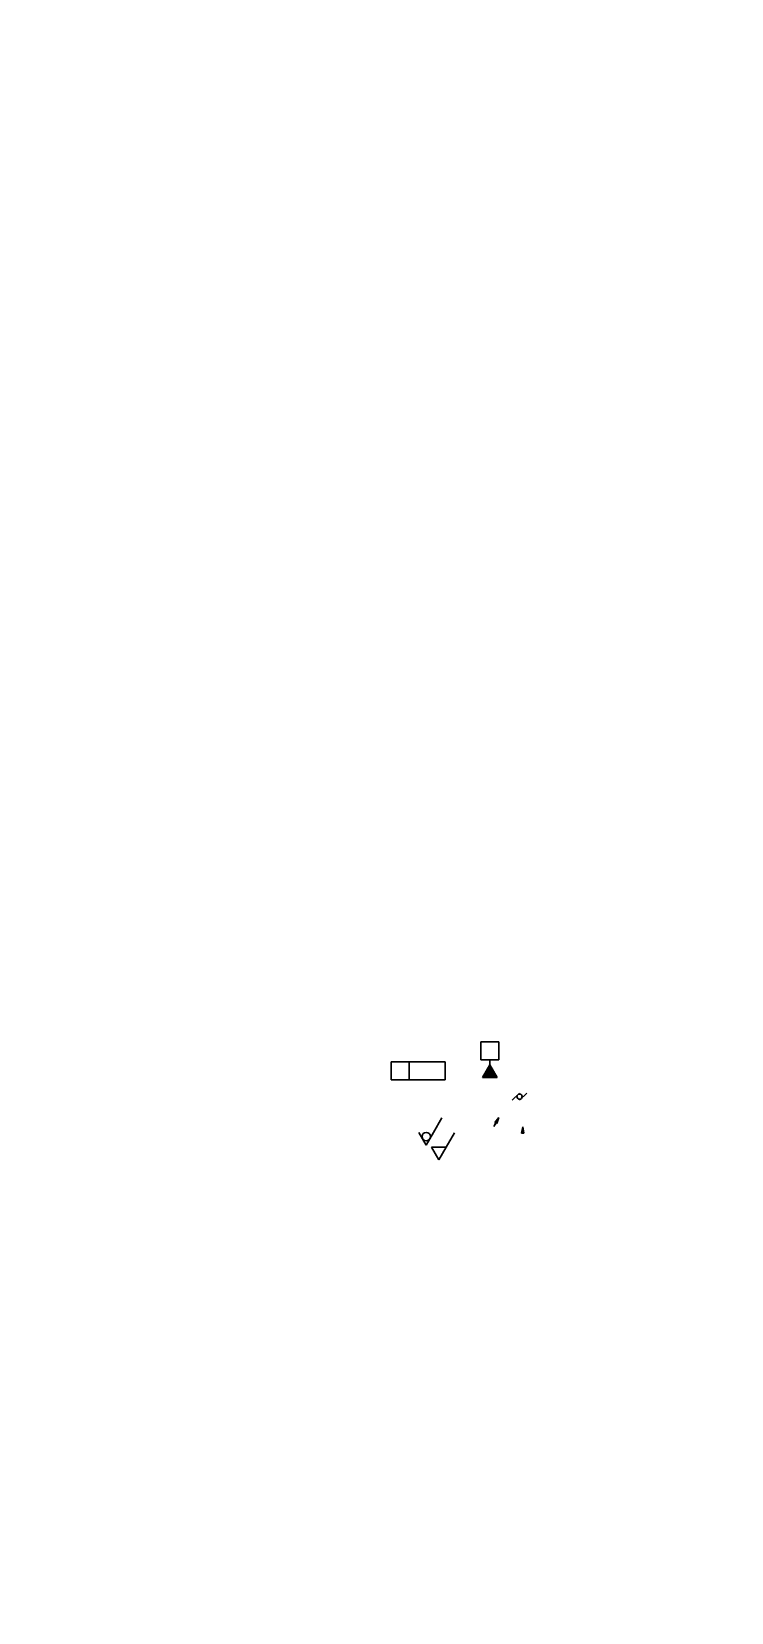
# Model space of a CAD drawing. Header units: millimetres. Extents: x 0 to 4732, y -441 to 1125.
# Drawn here: x 1648 to 1919, y 342 to 955 of the extents above; entities that cross this region are included whole.
import ezdxf
from ezdxf import colors
from ezdxf.entities.mleader import LeaderData, LeaderLine
from ezdxf.math import Vec2, Vec3

# ---------------------------------------------------------------- set-up
doc = ezdxf.new("R2010")
doc.units = ezdxf.units.MM
doc.layers.add('标注', color=6, linetype='Continuous', lineweight=35)
doc.styles.get("Standard").update_dxf_attribs({"font": 'arial.ttf'})

# ---------------------------------------------------------------- blocks, each defined once
blk = doc.blocks.new('不去除表面粗糙度')
at = {"layer": '标注'}
for p, q in [((6.06, 10.5), (2.83, 4.9)), ((0, 0), (-2.83, 4.9)), ((0, 0), (2.83, 4.9))]:
    blk.add_line(p, q, dxfattribs=at)
blk.add_circle((0, 3.27), 1.63, dxfattribs=at)
blk = doc.blocks.new('去除表面的粗糙度')
at = {"layer": '标注'}
for p, q in [((6.06, 10.5), (2.83, 4.9)), ((0, 0), (-2.83, 4.9)), ((-2.83, 4.9), (0, 4.9)), ((0, 0), (2.83, 4.9)), ((2.83, 4.9), (0, 4.9))]:
    blk.add_line(p, q, dxfattribs=at)
blk = doc.blocks.new('几何公差')
at = {"transparency": 16777216}
for p, q in [((8.71, 4.83), (8.71, 11.83)), ((8.71, 11.83), (15.71, 11.83)), ((15.71, 11.83), (15.71, 4.83)), ((29.71, 11.83), (15.71, 11.83)), ((29.71, 4.83), (29.71, 11.83)), ((15.71, 4.83), (8.71, 4.83)), ((15.71, 4.83), (29.71, 4.83))]:
    blk.add_line(p, q, dxfattribs=at)
blk = doc.blocks.new('跳动箭头')
at = {"layer": '标注'}
h = blk.add_hatch(color=256, dxfattribs=at)
h.dxf.hatch_style = 1
h.paths.add_polyline_path([(0, 0), (-1.61, -1.96), (-0.89, -2.37)])
for p, q in [((0, 0), (-1.61, -1.96)), ((-0.89, -2.37), (0, 0)), ((-1.25, -2.17), (-2, -3.46)), ((-1.61, -1.96), (-0.89, -2.37))]:
    blk.add_line(p, q, dxfattribs=at)
blk = doc.blocks.new('圆柱度')
at = {"layer": '标注'}
for p, q in [((0, 1.41), (-2.83, -1.41)), ((0, -1.41), (2.83, 1.41))]:
    blk.add_line(p, q, dxfattribs=at)
blk.add_circle((0, 0), 1, dxfattribs=at)
blk = doc.blocks.new('基准')
at = {"layer": '标注'}
h = blk.add_hatch(color=256, dxfattribs=at)
h.dxf.hatch_style = 1
h.paths.add_polyline_path([(0, 4.9), (-2.83, 0), (2.83, 0)])
for p, q in [((3.5, 13.9), (-3.5, 13.9)), ((-3.5, 13.9), (-3.5, 6.9)), ((3.5, 6.9), (3.5, 13.9)), ((-3.5, 6.9), (0, 6.9)), ((0, 4.9), (0, 6.9)), ((0, 6.9), (3.5, 6.9)), ((-2.83, 0), (0, 4.9)), ((-2.83, 0), (2.83, 0)), ((0, 4.9), (2.83, 0))]:
    blk.add_line(p, q, dxfattribs=at)
blk = doc.blocks.new('箭头')
at = {"layer": '标注'}
h = blk.add_hatch(color=256, dxfattribs=at)
h.dxf.hatch_style = 1
h.paths.add_polyline_path([(0, 0), (-0.42, -2.5), (0.42, -2.5)])
for p, q in [((0, 0), (-0.42, -2.5)), ((0.42, -2.5), (0, 0)), ((-0.42, -2.5), (0.42, -2.5))]:
    blk.add_line(p, q, dxfattribs=at)

msp = doc.modelspace()

# ---------------------------------------------------------------- linework, layer by layer
at = {"layer": '标注'}
for p, q in [((1786.998, 548.476), (1786.998, 555.476)), ((1786.998, 555.476), (1793.998, 555.476)), ((1793.998, 555.476), (1793.998, 548.476)), ((1793.998, 555.476), (1807.998, 555.476)), ((1807.998, 555.476), (1807.998, 548.476)), ((1793.998, 548.476), (1786.998, 548.476)), ((1807.998, 548.476), (1793.998, 548.476)), ((1828.839, 533.902), (1826.839, 530.438))]:
    msp.add_line(p, q, dxfattribs=at)

# ---------------------------------------------------------------- block references
for name, p in [('基准', (1825.323, 549.329)), ('圆柱度', (1836.815, 541.967)), ('不去除表面粗糙度', (1800.658, 523.204)), ('跳动箭头', (1828.839, 533.902)), ('去除表面的粗糙度', (1805.52, 517.488)), ('箭头', (1838.034, 530.283))]:
    msp.add_blockref(name, p, dxfattribs=at)

# ---------------------------------------------------------------- leaders
ml = msp.add_multileader_block('Standard', dxfattribs=at)
ml.set_content('几何公差', color=256)
ml.set_leader_properties(linetype='Continuous', lineweight=35)
ml.build(insert=Vec2(0, 0))
ctx = ml.context
ctx.base_point, ctx.plane_origin = Vec3(2163.088, 951.053), Vec3(2134.088, 927.12)
notes = []
notes.append((ctx, [(0, (0, 0, 0), (0, 0), (1, 0), 1, [])]))
ctx.block.insert = Vec3(2154.381, 942.727)
ml = msp.add_multileader_block('Standard', dxfattribs=at)
ml.set_content('几何公差', color=256)
ml.set_leader_properties(linetype='Continuous', lineweight=35)
ml.build(insert=Vec2(0, 0))
ctx = ml.context
ctx.base_point, ctx.plane_origin = Vec3(2066.165, 951.053), Vec3(2037.165, 927.12)
notes.append((ctx, [(0, (0, 0, 0), (0, 0), (1, 0), 1, [])]))
ctx.block.insert = Vec3(2057.457, 942.727)
for ctx, leaders in notes:
    for number, flags, end, landing, length, lines in leaders:
        leader = LeaderData()
        leader.index, (leader.has_last_leader_line, leader.has_dogleg_vector, leader.attachment_direction) = number, flags
        leader.last_leader_point, leader.dogleg_vector, leader.dogleg_length = Vec3(end), Vec3(landing), length
        for number, points, colour, breaks in lines:
            line = LeaderLine()
            line.index, line.vertices, line.color, line.breaks = number, Vec3.list(points), colors.encode_raw_color(colour), breaks
            leader.lines.append(line)
        ctx.leaders.append(leader)

doc.saveas('drawing.dxf')
